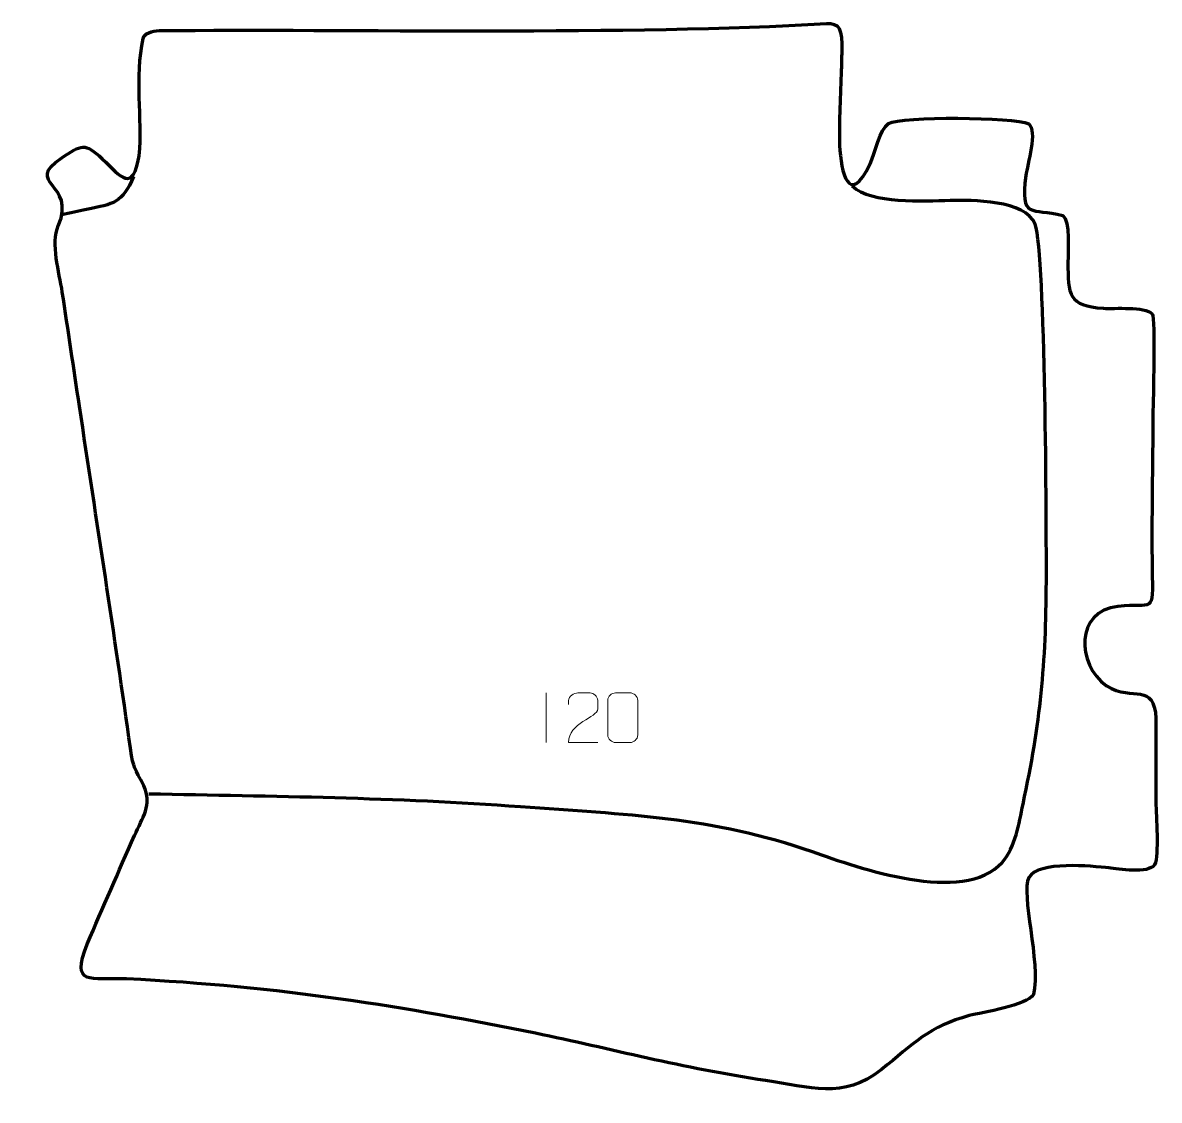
# Model space of a CAD drawing. Header units: millimetres. Extents: x -553 to 19, y 69 to 612.
import ezdxf

# ---------------------------------------------------------------- set-up
doc = ezdxf.new("R2010")
doc.units = ezdxf.units.MM
doc.header["$MEASUREMENT"] = 0
doc.layers.add('layer 2', color=7, linetype='Continuous')
doc.layers.add('layer 3', color=7, linetype='Continuous')

msp = doc.modelspace()

# ---------------------------------------------------------------- linework, layer by layer
at = {"layer": 'layer 2', "color": 142, "lineweight": 158}
for points, knots in [([(-497.4681, 534.7042), (-503.3209, 520.9964), (-507.211, 521.0106), (-521.2565, 517.9543), (-521.2565, 517.9543), (-525.3753, 517.0581), (-529.5059, 516.2224), (-533.6257, 515.3317)], [0, 0, 0, 0, 0.33333333, 0.33333333, 0.33333333, 0.33333333, 1, 1, 1, 1]), ([(-489.8101, 223.7814), (-426.934, 222.5084), (-365.4819, 221.9886), (-302.6473, 217.3105), (-302.6473, 217.3105), (-250.3569, 213.4175), (-205.9659, 212.3229), (-155.721, 194.6185), (-155.721, 194.6185), (-132.7337, 186.4472), (-79.5467, 167.5794), (-60.171, 189.1395), (-60.171, 189.1395), (-53.3199, 197.2879), (-51.735, 208.4561), (-49.5968, 218.5283), (-49.5968, 218.5283), (-40.7795, 259.3873), (-38.011, 289.4791), (-37.8604, 330.6133), (-37.8604, 330.6133), (-37.78, 357.7655), (-38.1555, 494.6927), (-43.5076, 510.5782), (-43.5076, 510.5782), (-48.3567, 523.036), (-75.498, 522.7534), (-86.367, 522.4876), (-86.367, 522.4876), (-99.8005, 522.1587), (-125.924, 520.6023), (-135.6979, 529.754)], [0, 0, 0, 0, 0.11111111, 0.11111111, 0.11111111, 0.11111111, 0.22222222, 0.22222222, 0.22222222, 0.22222222, 0.33333333, 0.33333333, 0.33333333, 0.33333333, 0.44444444, 0.44444444, 0.44444444, 0.44444444, 0.55555556, 0.55555556, 0.55555556, 0.55555556, 0.66666667, 0.66666667, 0.66666667, 0.66666667, 0.77777778, 0.77777778, 0.77777778, 0.77777778, 1, 1, 1, 1])]:
    msp.add_open_spline(points, degree=3, knots=knots, dxfattribs=at)
at = {"layer": 'layer 3', "color": 242, "lineweight": 158}
msp.add_open_spline([(-140.8702, 597.5293), (-140.5184, 609.1389), (-142.2127, 612.1031), (-148.6339, 611.7079), (-148.6339, 611.7079), (-246.3658, 605.6915), (-391.9446, 609.0736), (-484.4431, 608.1309), (-484.4431, 608.1309), (-488.4909, 608.0896), (-492.1378, 606.6732), (-492.667, 604.209), (-492.667, 604.209), (-496.9514, 584.2579), (-492.8664, 564.5602), (-494.6343, 545.0281), (-494.6343, 545.0281), (-497.8884, 526.5554), (-503.6875, 534.1279), (-513.2674, 543.6322), (-513.2674, 543.6322), (-522.1188, 551.8811), (-523.7698, 550.6752), (-533.6621, 544.0006), (-533.6621, 544.0006), (-553.3021, 530.7489), (-525.8457, 531.6709), (-535.3849, 509.8587), (-535.3849, 509.8587), (-539.2817, 500.9482), (-534.9023, 486.368), (-533.374, 476.4568), (-533.374, 476.4568), (-530.4907, 457.2811), (-527.6144, 438.1042), (-524.7345, 418.928), (-524.7345, 418.928), (-516.0887, 361.4811), (-507.2021, 304.1861), (-499.0225, 246.6597), (-499.0225, 246.6597), (-497.4386, 235.5201), (-496.9517, 237.2277), (-492.3735, 227.7773), (-492.3735, 227.7773), (-487.8402, 218.4195), (-493.1019, 211.5168), (-497.0005, 202.7426), (-497.0005, 202.7426), (-505.0013, 184.5981), (-512.9816, 166.2684), (-520.8437, 148.062), (-520.8437, 148.062), (-529.1127, 126.2716), (-519.5471, 131.3796), (-500.9722, 130.4939), (-500.9722, 130.4939), (-423.6168, 126.8055), (-359.4911, 116.2363), (-295.0815, 103.0967), (-295.0815, 103.0967), (-257.626, 95.4557), (-220.9156, 85.3848), (-179.2375, 79.3468), (-179.2375, 79.3468), (-157.1344, 76.1447), (-140.3181, 69.3792), (-120.8716, 84.8261), (-120.8716, 84.8261), (-105.0528, 97.7458), (-96.6297, 106.7019), (-76.6566, 112.0002), (-76.6566, 112.0002), (-70.0328, 113.6722), (-47.4295, 117.1701), (-44.3195, 122.6493), (-44.3195, 122.6493), (-40.6199, 138.8947), (-50.9694, 173.5317), (-46.65, 181.5061), (-46.65, 181.5061), (-42.0023, 190.0869), (-14.8392, 187.2696), (-6.3458, 186.4137), (-6.3458, 186.4137), (-1.5301, 185.924), (13.5365, 183.2495), (16.659, 187.9997), (16.659, 187.9997), (18.9953, 192.7229), (17.3454, 212.7104), (17.2697, 219.4411), (17.2697, 219.4411), (17.117, 233.653), (17.2376, 247.4471), (17.3342, 261.6332), (17.3342, 261.6332), (16.1831, 280.4085), (6.1064, 269.9098), (-7.6215, 278.1185), (-7.6215, 278.1185), (-22.8958, 289.2019), (-23.2591, 315.7834), (-1.8408, 318.1223), (-1.8408, 318.1223), (16.1552, 320.0876), (15.7927, 313.2566), (15.427, 337.0755), (15.427, 337.0755), (15.0298, 362.9608), (15.7066, 389.249), (15.8084, 415.1851), (15.8084, 415.1851), (15.8839, 421.7578), (17.1523, 462.9826), (15.3821, 465.4821), (15.3821, 465.4821), (11.685, 469.2917), (-3.6611, 467.9909), (-9.0755, 468.2643), (-9.0755, 468.2643), (-26.9998, 469.5745), (-26.8605, 474.8858), (-27.0089, 491.6409), (-27.0089, 491.6409), (-26.9869, 496.0547), (-25.8751, 512.7029), (-29.5147, 515.0021), (-29.5147, 515.0021), (-45.5058, 518.9995), (-51.1863, 512.8934), (-48.1519, 535.2176), (-48.1519, 535.2176), (-47.4563, 540.3357), (-42.254, 557.9482), (-46.6639, 561.1885), (-46.6639, 561.1885), (-54.3341, 564.623), (-110.833, 565.2362), (-117.3552, 561.289), (-117.3552, 561.289), (-121.8459, 558.5713), (-124.097, 546.3013), (-126.6269, 540.957), (-126.6269, 540.957), (-137.1597, 518.7068), (-141.4593, 536.9755), (-141.9676, 550.3301), (-141.9676, 550.3301), (-142.4462, 562.904), (-141.4812, 575.8232), (-141.1166, 588.4242), (-141.1166, 588.4242), (-141.0422, 591.4596), (-140.9622, 594.4947), (-140.8702, 597.5293)], degree=3, knots=[0, 0, 0, 0, 0.025, 0.025, 0.025, 0.025, 0.05, 0.05, 0.05, 0.05, 0.075, 0.075, 0.075, 0.075, 0.1, 0.1, 0.1, 0.1, 0.125, 0.125, 0.125, 0.125, 0.15, 0.15, 0.15, 0.15, 0.175, 0.175, 0.175, 0.175, 0.2, 0.2, 0.2, 0.2, 0.225, 0.225, 0.225, 0.225, 0.25, 0.25, 0.25, 0.25, 0.275, 0.275, 0.275, 0.275, 0.3, 0.3, 0.3, 0.3, 0.325, 0.325, 0.325, 0.325, 0.35, 0.35, 0.35, 0.35, 0.375, 0.375, 0.375, 0.375, 0.4, 0.4, 0.4, 0.4, 0.425, 0.425, 0.425, 0.425, 0.45, 0.45, 0.45, 0.45, 0.475, 0.475, 0.475, 0.475, 0.5, 0.5, 0.5, 0.5, 0.525, 0.525, 0.525, 0.525, 0.55, 0.55, 0.55, 0.55, 0.575, 0.575, 0.575, 0.575, 0.6, 0.6, 0.6, 0.6, 0.625, 0.625, 0.625, 0.625, 0.65, 0.65, 0.65, 0.65, 0.675, 0.675, 0.675, 0.675, 0.7, 0.7, 0.7, 0.7, 0.725, 0.725, 0.725, 0.725, 0.75, 0.75, 0.75, 0.75, 0.775, 0.775, 0.775, 0.775, 0.8, 0.8, 0.8, 0.8, 0.825, 0.825, 0.825, 0.825, 0.85, 0.85, 0.85, 0.85, 0.875, 0.875, 0.875, 0.875, 0.9, 0.9, 0.9, 0.9, 0.925, 0.925, 0.925, 0.925, 0.95, 0.95, 0.95, 0.95, 1, 1, 1, 1], dxfattribs=at)
at = {"layer": 'layer 3', "color": 250, "lineweight": 9}
msp.add_open_spline([(-289.7053, 274.5429), (-289.7053, 274.5429), (-289.7053, 249.5688), (-289.7053, 249.5688)], degree=3, dxfattribs=at)
for points, knots in [([(-263.7823, 249.5906), (-268.6967, 249.5909), (-273.6111, 249.5909), (-278.5252, 249.5906), (-278.5252, 249.5906), (-278.5252, 259.5229), (-263.8742, 262.1641), (-263.7823, 266.4744), (-263.7823, 266.4744), (-263.7826, 267.8985), (-263.7826, 269.3222), (-263.7823, 270.7455), (-263.7823, 270.7455), (-263.7992, 272.8226), (-265.922, 274.5474), (-267.593, 274.5647), (-267.593, 274.5647), (-269.6662, 274.5643), (-271.7391, 274.5643), (-273.8115, 274.5647), (-273.8115, 274.5647), (-275.6336, 274.5812), (-278.4583, 272.7891), (-278.5252, 270.6955), (-278.5252, 270.6955), (-278.5252, 270.6955), (-278.5252, 268.6407), (-278.5252, 268.6407)], [0, 0, 0, 0, 0.125, 0.125, 0.125, 0.125, 0.25, 0.25, 0.25, 0.25, 0.375, 0.375, 0.375, 0.375, 0.5, 0.5, 0.5, 0.5, 0.625, 0.625, 0.625, 0.625, 0.75, 0.75, 0.75, 0.75, 1, 1, 1, 1]), ([(-254.7344, 274.577), (-252.3683, 274.577), (-250.0018, 274.577), (-247.6353, 274.577), (-247.6353, 274.577), (-245.6548, 274.6126), (-243.6288, 273.1183), (-243.6017, 270.6762), (-243.6017, 270.6762), (-243.6021, 264.9188), (-243.6021, 259.161), (-243.6017, 253.4028), (-243.6017, 253.4028), (-243.7438, 251.0752), (-245.4502, 249.5929), (-247.6353, 249.5821), (-247.6353, 249.5821), (-250.0077, 249.5825), (-252.3801, 249.5825), (-254.7521, 249.5821), (-254.7521, 249.5821), (-256.7106, 249.4765), (-258.717, 251.3644), (-258.7056, 253.3854), (-258.7056, 253.3854), (-258.7052, 259.166), (-258.7052, 264.9463), (-258.7056, 270.7261), (-258.7056, 270.7261), (-258.7013, 272.8681), (-256.9242, 274.5906), (-254.7344, 274.577)], [0, 0, 0, 0, 0.11111111, 0.11111111, 0.11111111, 0.11111111, 0.22222222, 0.22222222, 0.22222222, 0.22222222, 0.33333333, 0.33333333, 0.33333333, 0.33333333, 0.44444444, 0.44444444, 0.44444444, 0.44444444, 0.55555556, 0.55555556, 0.55555556, 0.55555556, 0.66666667, 0.66666667, 0.66666667, 0.66666667, 0.77777778, 0.77777778, 0.77777778, 0.77777778, 1, 1, 1, 1])]:
    msp.add_open_spline(points, degree=3, knots=knots, dxfattribs=at)

doc.saveas('drawing.dxf')
